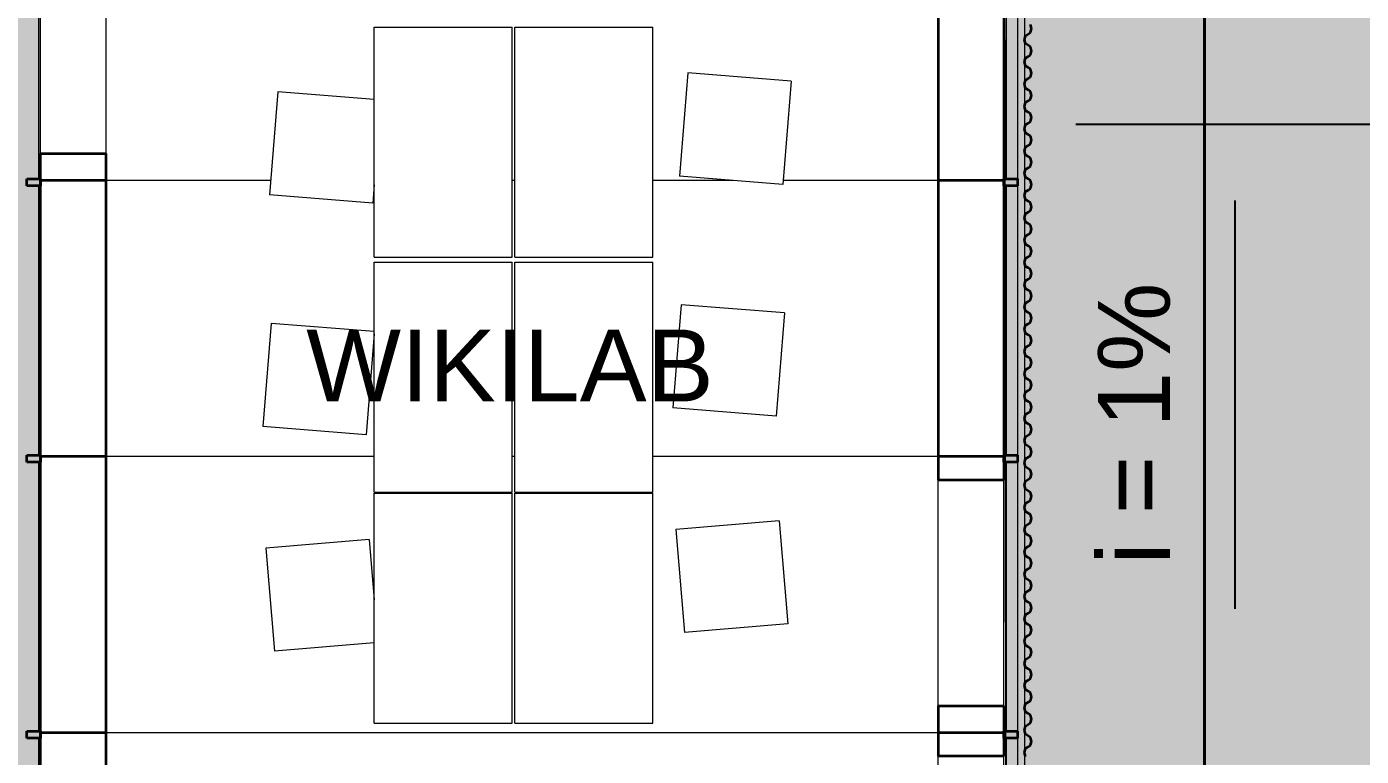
# Model space of a CAD drawing. Header units: millimetres. Extents: x 340455 to 340556, y 7380652 to 7380707.
# Drawn here: x 340482.6 to 340488.4, y 7380680.71 to 7380683.88 of the extents above; entities that cross this region are included whole.
import ezdxf

# ---------------------------------------------------------------- set-up
doc = ezdxf.new("R2010")
doc.units = ezdxf.units.MM
for name, color, linetype, lineweight in [('Anotações', 14, 'Continuous', 5), ('Cortado', 7, 'Continuous', 35), ('Hachuras', 8, 'Continuous', 5), ('Visto', 144, 'Continuous', 5)]:
    doc.layers.add(name, color=color, linetype=linetype, lineweight=lineweight)
doc.layers.add('Esgoto', color=36, linetype='Continuous', lineweight=40, true_color=0x7a3b00)
doc.styles.get("Standard").update_dxf_attribs({"font": 'arial.ttf'})
doc.styles.add('UFABCSBC$0$ROMANS', font='arial.ttf')
doc.dimstyles.new('DIM', dxfattribs={"dimscale": 0.125, "dimtxt": 2.5, "dimasz": 2.5, "dimexe": 1, "dimexo": 1, "dimgap": 1.5, "dimtad": 1, "dimzin": 4, "dimtxsty": 'UFABCSBC$0$ROMANS', "dimcen": 0.09, "dimclrt": 256, "dimadec": 0, "dimazin": 0, "dimtfac": 1, "dimtix": 1, "dimtofl": 0, "dimtmove": 2, "dimatfit": 3, "dimfxl": 1, "dimtolj": 1, "dimtzin": 0, "dimarcsym": 0})

# ---------------------------------------------------------------- blocks, each defined once
blk = doc.blocks.new('SHAPE2DVIEW008')
at = {"color": 0}
for p, q in [((-623.5, -4647), (-593.5, -4647)), ((-623.5, -4707), (-623.5, -4647)), ((-593.5, -4647), (-593.5, -4707)), ((576.5, -4647), (606.5, -4647)), ((576.5, -4707), (576.5, -4647)), ((606.5, -4647), (606.5, -4707)), ((1776.5, -4647), (1806.5, -4647)), ((1776.5, -4707), (1776.5, -4647)), ((1806.5, -4647), (1806.5, -4707)), ((-1800, -4707), (-600, -4707)), ((-623.5, -4698.5), (-1793.5, -4698.5)), ((-623.5, -4698.5), (-1793.5, -4698.5)), ((-593.5, -4707), (-623.5, -4707)), ((-600, -4993), (-600, -4707)), ((-600, -4707), (600, -4707)), ((-600, -4993), (-600, -4707)), ((576.5, -4698.5), (-593.5, -4698.5)), ((576.5, -4698.5), (-593.5, -4698.5)), ((606.5, -4707), (576.5, -4707)), ((600, -4707), (1800, -4707)), ((600, -4993), (600, -4707)), ((600, -4993), (600, -4707)), ((1776.5, -4698.5), (606.5, -4698.5)), ((1776.5, -4698.5), (606.5, -4698.5)), ((1806.5, -4707), (1776.5, -4707)), ((1800, -4707), (1917, -4707)), ((1800, -4993), (1800, -4707)), ((1800, -4993), (1800, -4707)), ((2976.5, -4698.5), (1806.5, -4698.5)), ((2976.5, -4698.5), (1806.5, -4698.5)), ((1917, -4707), (2898, -4707)), ((1917, -4707), (1917, -4993)), ((-1800, -4993), (-600, -4993)), ((-600, -8607), (-600, -4993)), ((-600, -8607), (-600, -4993)), ((-600, -4993), (600, -4993)), ((600, -6156.7), (600, -4993)), ((600, -4993), (1800, -4993)), ((600, -6156.7), (600, -4993)), ((1800, -5706.9), (1800, -4993)), ((1800, -4993), (1917, -4993)), ((1800, -5706.9), (1800, -4993)), ((1917, -4993), (2898, -4993)), ((1917, -4993), (2898, -4993)), ((694.5, -6121.6), (730.4, -5673.1)), ((1179, -5709), (730.4, -5673.1)), ((202.4, -5686.1), (-246, -5724.1)), ((-209.4, -6156.7), (-246, -5724.1)), ((240.4, -6134.5), (202.4, -5686.1)), ((1143.1, -6156.7), (1179, -5709)), ((1701.4, -6150.4), (1737.3, -5701.8)), ((2185.9, -5737.8), (1737.3, -5701.8)), ((2152.3, -6156.7), (2185.9, -5737.8)), ((240.4, -6134.5), (-22.3, -6156.7)), ((1132.9, -6156.7), (694.5, -6121.6)), ((-558.3, -6156.7), (441.7, -6156.7)), ((-558.3, -6156.7), (-558.3, -6756.7)), ((441.7, -6156.7), (441.7, -6756.7)), ((445.7, -6156.7), (1445.7, -6156.7)), ((445.7, -6156.7), (445.7, -6756.7)), ((1445.7, -6156.7), (1445.7, -6756.7)), ((1466.6, -6156.7), (2466.6, -6156.7)), ((1466.6, -6156.7), (1466.6, -6756.7)), ((1780.5, -6156.7), (1701.4, -6150.4)), ((2466.6, -6156.7), (2466.6, -6756.7)), ((-558.3, -6756.7), (441.7, -6756.7)), ((-558.3, -6768.2), (441.7, -6768.2)), ((-558.3, -6768.2), (-558.3, -7368.2)), ((441.7, -6768.2), (441.7, -7368.2)), ((445.7, -6756.7), (1445.7, -6756.7)), ((445.7, -6768.2), (1445.7, -6768.2)), ((445.7, -6768.2), (445.7, -7368.2)), ((600, -6768.2), (600, -6756.7)), ((600, -6768.2), (600, -6756.7)), ((1445.7, -6768.2), (1445.7, -7368.2)), ((1466.6, -6756.7), (2466.6, -6756.7)), ((1466.6, -6768.2), (2466.6, -6768.2)), ((1466.6, -6768.2), (1466.6, -7368.2)), ((1800, -6768.2), (1800, -6756.7)), ((1800, -6768.2), (1800, -6756.7)), ((2466.6, -6768.2), (2466.6, -7368.2)), ((-558.3, -7368.2), (441.7, -7368.2)), ((445.7, -7368.2), (1445.7, -7368.2)), ((600, -8607), (600, -7368.2)), ((600, -8607), (600, -7368.2)), ((1466.6, -7368.2), (2466.6, -7368.2)), ((1800, -7715.2), (1800, -7368.2)), ((1800, -7715.2), (1800, -7368.2)), ((283.6, -7467.9), (-164.8, -7505.9)), ((321.6, -7916.3), (283.6, -7467.9)), ((775.7, -7903.4), (811.6, -7454.9)), ((1260.2, -7490.8), (811.6, -7454.9)), ((-126.8, -7954.3), (-164.8, -7505.9)), ((1224.3, -7939.4), (1260.2, -7490.8)), ((1782.6, -7932.2), (1818.6, -7483.6)), ((2267.1, -7519.6), (1818.6, -7483.6)), ((2231.2, -7968.1), (2267.1, -7519.6)), ((321.6, -7916.3), (-126.8, -7954.3)), ((1224.3, -7939.4), (775.7, -7903.4)), ((2231.2, -7968.1), (1782.6, -7932.2)), ((1800, -8607), (1800, -7933.6)), ((1800, -8607), (1800, -7933.6)), ((-1683, -8607), (-702, -8607)), ((-1683, -8607), (-702, -8607)), ((-600, -8607), (-702, -8607)), ((-702, -8893), (-702, -8607)), ((-600, -8893), (-600, -8607)), ((-600, -8893), (-600, -8607)), ((-483, -8607), (-600, -8607)), ((-483, -8607), (-483, -8893)), ((-483, -8607), (498, -8607)), ((-483, -8607), (498, -8607)), ((600, -8607), (498, -8607)), ((498, -8893), (498, -8607)), ((600, -8893), (600, -8607)), ((1800, -8607), (600, -8607)), ((600, -8893), (600, -8607)), ((1800, -8893), (1800, -8607)), ((3000, -8607), (1800, -8607)), ((1800, -8893), (1800, -8607)), ((-623.5, -8903.1), (-1793.5, -8903.1)), ((-623.5, -8903.1), (-1793.5, -8903.1)), ((-1683, -8893), (-702, -8893)), ((-600, -8893), (-702, -8893)), ((-623.5, -8893), (-593.5, -8893)), ((-623.5, -8953), (-623.5, -8893)), ((-483, -8893), (-600, -8893)), ((-593.5, -8893), (-593.5, -8953)), ((576.5, -8903.1), (-593.5, -8903.1)), ((576.5, -8903.1), (-593.5, -8903.1)), ((-483, -8893), (498, -8893)), ((600, -8893), (498, -8893)), ((576.5, -8893), (606.5, -8893)), ((576.5, -8953), (576.5, -8893)), ((1800, -8893), (600, -8893)), ((606.5, -8893), (606.5, -8953)), ((1776.5, -8903.1), (606.5, -8903.1)), ((1776.5, -8903.1), (606.5, -8903.1)), ((1776.5, -8893), (1806.5, -8893)), ((1776.5, -8953), (1776.5, -8893)), ((3000, -8893), (1800, -8893)), ((1806.5, -8893), (1806.5, -8953)), ((2976.5, -8903.1), (1806.5, -8903.1)), ((2976.5, -8903.1), (1806.5, -8903.1)), ((5724.9, -8983), (-3325.1, -8983)), ((-623.5, -8953), (-1793.5, -8953)), ((-702.8, -8987.4), (-685.7, -8983)), ((-702.8, -8987.4), (-685.7, -8983)), ((-685.7, -8983), (-668.6, -8987.4)), ((-685.7, -8983), (-668.6, -8987.4)), ((-668.6, -8987.4), (-661.5, -8998.1)), ((-668.6, -8987.4), (-661.5, -8998.1)), ((-593.5, -8953), (-623.5, -8953)), ((-606, -8987.4), (-620.2, -9008.7)), ((-620.2, -9008.7), (-606, -8987.4)), ((-606, -8987.4), (-588.9, -8983)), ((-606, -8987.4), (-588.9, -8983)), ((576.5, -8953), (-593.5, -8953)), ((-588.9, -8983), (-571.8, -8987.4)), ((-588.9, -8983), (-571.8, -8987.4)), ((-571.8, -8987.4), (-557.6, -9008.7)), ((-571.8, -8987.4), (-557.6, -9008.7)), ((-516.3, -8998.1), (-509.2, -8987.4)), ((-516.3, -8998.1), (-509.2, -8987.4)), ((-509.2, -8987.4), (-492.1, -8983)), ((-509.2, -8987.4), (-492.1, -8983)), ((-492.1, -8983), (-475, -8987.4)), ((-492.1, -8983), (-475, -8987.4)), ((-475, -8987.4), (-460.8, -9008.7)), ((-475, -8987.4), (-460.8, -9008.7)), ((-419.5, -8998.1), (-412.4, -8987.4)), ((-419.5, -8998.1), (-412.4, -8987.4)), ((-412.4, -8987.4), (-395.3, -8983)), ((-412.4, -8987.4), (-395.3, -8983)), ((-395.3, -8983), (-378.2, -8987.4)), ((-395.3, -8983), (-378.2, -8987.4)), ((-378.2, -8987.4), (-371.1, -8998.1)), ((-378.2, -8987.4), (-371.1, -8998.1)), ((-322.7, -8998.1), (-315.6, -8987.4)), ((-322.7, -8998.1), (-315.6, -8987.4)), ((-315.6, -8987.4), (-298.5, -8983)), ((-315.6, -8987.4), (-298.5, -8983)), ((-298.5, -8983), (-281.4, -8987.4)), ((-298.5, -8983), (-281.4, -8987.4)), ((-281.4, -8987.4), (-267.2, -9008.7)), ((-281.4, -8987.4), (-267.2, -9008.7)), ((-225.9, -8998.1), (-218.8, -8987.4)), ((-225.9, -8998.1), (-218.8, -8987.4)), ((-218.8, -8987.4), (-201.7, -8983)), ((-218.8, -8987.4), (-201.7, -8983)), ((-201.7, -8983), (-184.6, -8987.4)), ((-201.7, -8983), (-184.6, -8987.4)), ((-184.6, -8987.4), (-177.5, -8998.1)), ((-184.6, -8987.4), (-177.5, -8998.1)), ((-129.1, -8998.1), (-122, -8987.4)), ((-129.1, -8998.1), (-122, -8987.4)), ((-122, -8987.4), (-104.9, -8983)), ((-122, -8987.4), (-104.9, -8983)), ((-104.9, -8983), (-87.8, -8987.4)), ((-104.9, -8983), (-87.8, -8987.4)), ((-87.8, -8987.4), (-80.7, -8998.1)), ((-87.8, -8987.4), (-80.7, -8998.1)), ((-32.3, -8998.1), (-25.2, -8987.4)), ((-32.3, -8998.1), (-25.2, -8987.4)), ((-25.2, -8987.4), (-8.1, -8983)), ((-25.2, -8987.4), (-8.1, -8983)), ((-8.1, -8983), (9, -8987.4)), ((-8.1, -8983), (9, -8987.4)), ((9, -8987.4), (23.2, -9008.7)), ((9, -8987.4), (23.2, -9008.7)), ((71.6, -8987.4), (57.4, -9008.7)), ((57.4, -9008.7), (71.6, -8987.4)), ((71.6, -8987.4), (88.7, -8983)), ((71.6, -8987.4), (88.7, -8983)), ((88.7, -8983), (105.8, -8987.4)), ((88.7, -8983), (105.8, -8987.4)), ((105.8, -8987.4), (112.9, -8998.1)), ((105.8, -8987.4), (112.9, -8998.1)), ((161.3, -8998.1), (168.4, -8987.4)), ((161.3, -8998.1), (168.4, -8987.4)), ((168.4, -8987.4), (185.5, -8983)), ((168.4, -8987.4), (185.5, -8983)), ((185.5, -8983), (202.6, -8987.4)), ((185.5, -8983), (202.6, -8987.4)), ((202.6, -8987.4), (209.7, -8998.1)), ((202.6, -8987.4), (209.7, -8998.1)), ((258.1, -8998.1), (265.2, -8987.4)), ((258.1, -8998.1), (265.2, -8987.4)), ((265.2, -8987.4), (282.3, -8983)), ((265.2, -8987.4), (282.3, -8983)), ((282.3, -8983), (299.4, -8987.4)), ((282.3, -8983), (299.4, -8987.4)), ((299.4, -8987.4), (313.6, -9008.7)), ((299.4, -8987.4), (313.6, -9008.7)), ((362, -8987.4), (347.8, -9008.7)), ((347.8, -9008.7), (362, -8987.4)), ((362, -8987.4), (379.1, -8983)), ((362, -8987.4), (379.1, -8983)), ((379.1, -8983), (396.2, -8987.4)), ((379.1, -8983), (396.2, -8987.4)), ((396.2, -8987.4), (403.3, -8998.1)), ((396.2, -8987.4), (403.3, -8998.1)), ((458.8, -8987.4), (444.6, -9008.7)), ((444.6, -9008.7), (458.8, -8987.4)), ((458.8, -8987.4), (475.9, -8983)), ((458.8, -8987.4), (475.9, -8983)), ((475.9, -8983), (493, -8987.4)), ((475.9, -8983), (493, -8987.4)), ((493, -8987.4), (507.2, -9008.7)), ((493, -8987.4), (507.2, -9008.7)), ((555.6, -8987.4), (541.4, -9008.7)), ((541.4, -9008.7), (555.6, -8987.4)), ((555.6, -8987.4), (572.7, -8983)), ((555.6, -8987.4), (572.7, -8983)), ((572.7, -8983), (589.8, -8987.4)), ((572.7, -8983), (589.8, -8987.4)), ((606.5, -8953), (576.5, -8953)), ((589.8, -8987.4), (604, -9008.7)), ((589.8, -8987.4), (604, -9008.7)), ((1776.5, -8953), (606.5, -8953)), ((652.4, -8987.4), (638.2, -9008.7)), ((638.2, -9008.7), (652.4, -8987.4)), ((652.4, -8987.4), (669.5, -8983)), ((652.4, -8987.4), (669.5, -8983)), ((669.5, -8983), (686.6, -8987.4)), ((669.5, -8983), (686.6, -8987.4)), ((686.6, -8987.4), (700.8, -9008.7)), ((686.6, -8987.4), (700.8, -9008.7)), ((742.1, -8998.1), (749.2, -8987.4)), ((742.1, -8998.1), (749.2, -8987.4)), ((749.2, -8987.4), (766.3, -8983)), ((749.2, -8987.4), (766.3, -8983)), ((766.3, -8983), (783.4, -8987.4)), ((766.3, -8983), (783.4, -8987.4)), ((783.4, -8987.4), (790.5, -8998.1)), ((783.4, -8987.4), (790.5, -8998.1)), ((838.9, -8998.1), (846, -8987.4)), ((838.9, -8998.1), (846, -8987.4)), ((846, -8987.4), (863.1, -8983)), ((846, -8987.4), (863.1, -8983)), ((863.1, -8983), (880.2, -8987.4)), ((863.1, -8983), (880.2, -8987.4)), ((880.2, -8987.4), (887.3, -8998.1)), ((880.2, -8987.4), (887.3, -8998.1)), ((935.7, -8998.1), (942.8, -8987.4)), ((935.7, -8998.1), (942.8, -8987.4)), ((942.8, -8987.4), (959.9, -8983)), ((942.8, -8987.4), (959.9, -8983)), ((959.9, -8983), (977, -8987.4)), ((959.9, -8983), (977, -8987.4)), ((977, -8987.4), (984.1, -8998.1)), ((977, -8987.4), (984.1, -8998.1)), ((1032.5, -8998.1), (1039.6, -8987.4)), ((1032.5, -8998.1), (1039.6, -8987.4)), ((1039.6, -8987.4), (1056.7, -8983)), ((1039.6, -8987.4), (1056.7, -8983)), ((1056.7, -8983), (1073.8, -8987.4)), ((1056.7, -8983), (1073.8, -8987.4)), ((1073.8, -8987.4), (1080.9, -8998.1)), ((1073.8, -8987.4), (1080.9, -8998.1)), ((1129.3, -8998.1), (1136.4, -8987.4)), ((1129.3, -8998.1), (1136.4, -8987.4)), ((1136.4, -8987.4), (1153.5, -8983)), ((1136.4, -8987.4), (1153.5, -8983)), ((1153.5, -8983), (1170.6, -8987.4)), ((1153.5, -8983), (1170.6, -8987.4)), ((1170.6, -8987.4), (1177.7, -8998.1)), ((1170.6, -8987.4), (1177.7, -8998.1)), ((1226.1, -8998.1), (1233.2, -8987.4)), ((1226.1, -8998.1), (1233.2, -8987.4)), ((1233.2, -8987.4), (1250.3, -8983)), ((1233.2, -8987.4), (1250.3, -8983)), ((1250.3, -8983), (1267.4, -8987.4)), ((1250.3, -8983), (1267.4, -8987.4)), ((1267.4, -8987.4), (1274.5, -8998.1)), ((1267.4, -8987.4), (1274.5, -8998.1)), ((1322.9, -8998.1), (1330, -8987.4)), ((1322.9, -8998.1), (1330, -8987.4)), ((1330, -8987.4), (1347.1, -8983)), ((1330, -8987.4), (1347.1, -8983)), ((1347.1, -8983), (1364.2, -8987.4)), ((1347.1, -8983), (1364.2, -8987.4)), ((1364.2, -8987.4), (1371.3, -8998.1)), ((1364.2, -8987.4), (1371.3, -8998.1)), ((1419.7, -8998.1), (1426.8, -8987.4)), ((1419.7, -8998.1), (1426.8, -8987.4)), ((1426.8, -8987.4), (1443.9, -8983)), ((1426.8, -8987.4), (1443.9, -8983)), ((1443.9, -8983), (1461, -8987.4)), ((1443.9, -8983), (1461, -8987.4)), ((1461, -8987.4), (1468.1, -8998.1)), ((1461, -8987.4), (1468.1, -8998.1)), ((1516.5, -8998.1), (1523.6, -8987.4)), ((1516.5, -8998.1), (1523.6, -8987.4)), ((1523.6, -8987.4), (1540.7, -8983)), ((1523.6, -8987.4), (1540.7, -8983)), ((1540.7, -8983), (1557.8, -8987.4)), ((1540.7, -8983), (1557.8, -8987.4)), ((1557.8, -8987.4), (1564.9, -8998.1)), ((1557.8, -8987.4), (1564.9, -8998.1)), ((1613.3, -8998.1), (1620.4, -8987.4)), ((1613.3, -8998.1), (1620.4, -8987.4)), ((1620.4, -8987.4), (1637.5, -8983)), ((1620.4, -8987.4), (1637.5, -8983)), ((1637.5, -8983), (1654.6, -8987.4)), ((1637.5, -8983), (1654.6, -8987.4)), ((1654.6, -8987.4), (1661.7, -8998.1)), ((1654.6, -8987.4), (1661.7, -8998.1)), ((1710.1, -8998.1), (1717.2, -8987.4)), ((1710.1, -8998.1), (1717.2, -8987.4)), ((1717.2, -8987.4), (1734.3, -8983)), ((1717.2, -8987.4), (1734.3, -8983)), ((1734.3, -8983), (1751.4, -8987.4)), ((1734.3, -8983), (1751.4, -8987.4)), ((1751.4, -8987.4), (1758.5, -8998.1)), ((1751.4, -8987.4), (1758.5, -8998.1)), ((1806.5, -8953), (1776.5, -8953)), ((2976.5, -8953), (1806.5, -8953)), ((1806.9, -8998.1), (1814, -8987.4)), ((1806.9, -8998.1), (1814, -8987.4)), ((1814, -8987.4), (1831.1, -8983)), ((1814, -8987.4), (1831.1, -8983)), ((1831.1, -8983), (1848.2, -8987.4)), ((1831.1, -8983), (1848.2, -8987.4)), ((1848.2, -8987.4), (1855.3, -8998.1)), ((1848.2, -8987.4), (1855.3, -8998.1)), ((1903.7, -8998.1), (1910.8, -8987.4)), ((1903.7, -8998.1), (1910.8, -8987.4)), ((1910.8, -8987.4), (1927.9, -8983)), ((1910.8, -8987.4), (1927.9, -8983)), ((1927.9, -8983), (1945, -8987.4)), ((1927.9, -8983), (1945, -8987.4)), ((1945, -8987.4), (1952.1, -8998.1)), ((1945, -8987.4), (1952.1, -8998.1)), ((2000.5, -8998.1), (2007.6, -8987.4)), ((2000.5, -8998.1), (2007.6, -8987.4)), ((2007.6, -8987.4), (2024.7, -8983)), ((2007.6, -8987.4), (2024.7, -8983)), ((2024.7, -8983), (2041.8, -8987.4)), ((2024.7, -8983), (2041.8, -8987.4)), ((2041.8, -8987.4), (2048.9, -8998.1)), ((2041.8, -8987.4), (2048.9, -8998.1)), ((2097.3, -8998.1), (2104.4, -8987.4)), ((2097.3, -8998.1), (2104.4, -8987.4)), ((2104.4, -8987.4), (2121.5, -8983)), ((2104.4, -8987.4), (2121.5, -8983)), ((2121.5, -8983), (2138.6, -8987.4)), ((2121.5, -8983), (2138.6, -8987.4)), ((2138.6, -8987.4), (2145.7, -8998.1)), ((2138.6, -8987.4), (2145.7, -8998.1)), ((2194.1, -8998.1), (2201.2, -8987.4)), ((2194.1, -8998.1), (2201.2, -8987.4)), ((2201.2, -8987.4), (2218.3, -8983)), ((2201.2, -8987.4), (2218.3, -8983)), ((2218.3, -8983), (2235.4, -8987.4)), ((2218.3, -8983), (2235.4, -8987.4)), ((2235.4, -8987.4), (2242.5, -8998.1)), ((2235.4, -8987.4), (2242.5, -8998.1)), ((2290.9, -8998.1), (2298, -8987.4)), ((2290.9, -8998.1), (2298, -8987.4)), ((2298, -8987.4), (2315.1, -8983)), ((2298, -8987.4), (2315.1, -8983)), ((2315.1, -8983), (2332.2, -8987.4)), ((2315.1, -8983), (2332.2, -8987.4)), ((2332.2, -8987.4), (2339.3, -8998.1)), ((2332.2, -8987.4), (2339.3, -8998.1)), ((2394.8, -8987.4), (2380.6, -9008.7)), ((2380.6, -9008.7), (2394.8, -8987.4)), ((2394.8, -8987.4), (2411.9, -8983)), ((2394.8, -8987.4), (2411.9, -8983)), ((2411.9, -8983), (2429, -8987.4)), ((2411.9, -8983), (2429, -8987.4)), ((2429, -8987.4), (2443.2, -9008.7)), ((2429, -8987.4), (2443.2, -9008.7)), ((-654.4, -9008.7), (-661.5, -8998.1)), ((-661.5, -8998.1), (-654.4, -9008.7)), ((-654.4, -9008.7), (-637.3, -9013.2)), ((-637.3, -9013.2), (-654.4, -9008.7)), ((-637.3, -9013.2), (-620.2, -9008.7)), ((-620.2, -9008.7), (-637.3, -9013.2)), ((-557.6, -9008.7), (-540.5, -9013.2)), ((-540.5, -9013.2), (-557.6, -9008.7)), ((-540.5, -9013.2), (-523.4, -9008.7)), ((-523.4, -9008.7), (-540.5, -9013.2)), ((-523.4, -9008.7), (-516.3, -8998.1)), ((-516.3, -8998.1), (-523.4, -9008.7)), ((-460.8, -9008.7), (-443.7, -9013.2)), ((-443.7, -9013.2), (-460.8, -9008.7)), ((-443.7, -9013.2), (-426.6, -9008.7)), ((-426.6, -9008.7), (-443.7, -9013.2)), ((-426.6, -9008.7), (-419.5, -8998.1)), ((-419.5, -8998.1), (-426.6, -9008.7)), ((-364, -9008.7), (-371.1, -8998.1)), ((-371.1, -8998.1), (-364, -9008.7)), ((-364, -9008.7), (-346.9, -9013.2)), ((-346.9, -9013.2), (-364, -9008.7)), ((-346.9, -9013.2), (-329.8, -9008.7)), ((-329.8, -9008.7), (-346.9, -9013.2)), ((-329.8, -9008.7), (-322.7, -8998.1)), ((-322.7, -8998.1), (-329.8, -9008.7)), ((-267.2, -9008.7), (-250.1, -9013.2)), ((-250.1, -9013.2), (-267.2, -9008.7)), ((-250.1, -9013.2), (-233, -9008.7)), ((-233, -9008.7), (-250.1, -9013.2)), ((-233, -9008.7), (-225.9, -8998.1)), ((-225.9, -8998.1), (-233, -9008.7)), ((-170.4, -9008.7), (-177.5, -8998.1)), ((-177.5, -8998.1), (-170.4, -9008.7)), ((-170.4, -9008.7), (-153.3, -9013.2)), ((-153.3, -9013.2), (-170.4, -9008.7)), ((-153.3, -9013.2), (-136.2, -9008.7)), ((-136.2, -9008.7), (-153.3, -9013.2)), ((-136.2, -9008.7), (-129.1, -8998.1)), ((-129.1, -8998.1), (-136.2, -9008.7)), ((-73.6, -9008.7), (-80.7, -8998.1)), ((-80.7, -8998.1), (-73.6, -9008.7)), ((-73.6, -9008.7), (-56.5, -9013.2)), ((-56.5, -9013.2), (-73.6, -9008.7)), ((-56.5, -9013.2), (-39.4, -9008.7)), ((-39.4, -9008.7), (-56.5, -9013.2)), ((-39.4, -9008.7), (-32.3, -8998.1)), ((-32.3, -8998.1), (-39.4, -9008.7)), ((23.2, -9008.7), (40.3, -9013.2)), ((40.3, -9013.2), (23.2, -9008.7)), ((40.3, -9013.2), (57.4, -9008.7)), ((57.4, -9008.7), (40.3, -9013.2)), ((120, -9008.7), (112.9, -8998.1)), ((112.9, -8998.1), (120, -9008.7)), ((120, -9008.7), (137.1, -9013.2)), ((137.1, -9013.2), (120, -9008.7)), ((137.1, -9013.2), (154.2, -9008.7)), ((154.2, -9008.7), (137.1, -9013.2)), ((154.2, -9008.7), (161.3, -8998.1)), ((161.3, -8998.1), (154.2, -9008.7)), ((216.8, -9008.7), (209.7, -8998.1)), ((209.7, -8998.1), (216.8, -9008.7)), ((216.8, -9008.7), (233.9, -9013.2)), ((233.9, -9013.2), (216.8, -9008.7)), ((233.9, -9013.2), (251, -9008.7)), ((251, -9008.7), (233.9, -9013.2)), ((251, -9008.7), (258.1, -8998.1)), ((258.1, -8998.1), (251, -9008.7)), ((313.6, -9008.7), (330.7, -9013.2)), ((330.7, -9013.2), (313.6, -9008.7)), ((330.7, -9013.2), (347.8, -9008.7)), ((347.8, -9008.7), (330.7, -9013.2)), ((410.4, -9008.7), (403.3, -8998.1)), ((403.3, -8998.1), (410.4, -9008.7)), ((410.4, -9008.7), (427.5, -9013.2)), ((427.5, -9013.2), (410.4, -9008.7)), ((427.5, -9013.2), (444.6, -9008.7)), ((444.6, -9008.7), (427.5, -9013.2)), ((507.2, -9008.7), (524.3, -9013.2)), ((524.3, -9013.2), (507.2, -9008.7)), ((524.3, -9013.2), (541.4, -9008.7)), ((541.4, -9008.7), (524.3, -9013.2)), ((604, -9008.7), (621.1, -9013.2)), ((621.1, -9013.2), (604, -9008.7)), ((621.1, -9013.2), (638.2, -9008.7)), ((638.2, -9008.7), (621.1, -9013.2)), ((700.8, -9008.7), (717.9, -9013.2)), ((717.9, -9013.2), (700.8, -9008.7)), ((717.9, -9013.2), (735, -9008.7)), ((735, -9008.7), (717.9, -9013.2)), ((735, -9008.7), (742.1, -8998.1)), ((742.1, -8998.1), (735, -9008.7)), ((797.6, -9008.7), (790.5, -8998.1)), ((790.5, -8998.1), (797.6, -9008.7)), ((797.6, -9008.7), (814.7, -9013.2)), ((814.7, -9013.2), (797.6, -9008.7)), ((814.7, -9013.2), (831.8, -9008.7)), ((831.8, -9008.7), (814.7, -9013.2)), ((831.8, -9008.7), (838.9, -8998.1)), ((838.9, -8998.1), (831.8, -9008.7)), ((894.4, -9008.7), (887.3, -8998.1)), ((887.3, -8998.1), (894.4, -9008.7)), ((894.4, -9008.7), (911.5, -9013.2)), ((911.5, -9013.2), (894.4, -9008.7)), ((911.5, -9013.2), (928.6, -9008.7)), ((928.6, -9008.7), (911.5, -9013.2)), ((928.6, -9008.7), (935.7, -8998.1)), ((935.7, -8998.1), (928.6, -9008.7)), ((991.2, -9008.7), (984.1, -8998.1)), ((984.1, -8998.1), (991.2, -9008.7)), ((991.2, -9008.7), (1008.3, -9013.2)), ((1008.3, -9013.2), (991.2, -9008.7)), ((1008.3, -9013.2), (1025.4, -9008.7)), ((1025.4, -9008.7), (1008.3, -9013.2)), ((1025.4, -9008.7), (1032.5, -8998.1)), ((1032.5, -8998.1), (1025.4, -9008.7)), ((1088, -9008.7), (1080.9, -8998.1)), ((1080.9, -8998.1), (1088, -9008.7)), ((1088, -9008.7), (1105.1, -9013.2)), ((1105.1, -9013.2), (1088, -9008.7)), ((1105.1, -9013.2), (1122.2, -9008.7)), ((1122.2, -9008.7), (1105.1, -9013.2)), ((1122.2, -9008.7), (1129.3, -8998.1)), ((1129.3, -8998.1), (1122.2, -9008.7)), ((1184.8, -9008.7), (1177.7, -8998.1)), ((1177.7, -8998.1), (1184.8, -9008.7)), ((1184.8, -9008.7), (1201.9, -9013.2)), ((1201.9, -9013.2), (1184.8, -9008.7)), ((1201.9, -9013.2), (1219, -9008.7)), ((1219, -9008.7), (1201.9, -9013.2)), ((1219, -9008.7), (1226.1, -8998.1)), ((1226.1, -8998.1), (1219, -9008.7)), ((1281.6, -9008.7), (1274.5, -8998.1)), ((1274.5, -8998.1), (1281.6, -9008.7)), ((1281.6, -9008.7), (1298.7, -9013.2)), ((1298.7, -9013.2), (1281.6, -9008.7)), ((1298.7, -9013.2), (1315.8, -9008.7)), ((1315.8, -9008.7), (1298.7, -9013.2)), ((1315.8, -9008.7), (1322.9, -8998.1)), ((1322.9, -8998.1), (1315.8, -9008.7)), ((1378.4, -9008.7), (1371.3, -8998.1)), ((1371.3, -8998.1), (1378.4, -9008.7)), ((1378.4, -9008.7), (1395.5, -9013.2)), ((1395.5, -9013.2), (1378.4, -9008.7)), ((1395.5, -9013.2), (1412.6, -9008.7)), ((1412.6, -9008.7), (1395.5, -9013.2)), ((1412.6, -9008.7), (1419.7, -8998.1)), ((1419.7, -8998.1), (1412.6, -9008.7)), ((1475.2, -9008.7), (1468.1, -8998.1)), ((1468.1, -8998.1), (1475.2, -9008.7)), ((1475.2, -9008.7), (1492.3, -9013.2)), ((1492.3, -9013.2), (1475.2, -9008.7)), ((1492.3, -9013.2), (1509.4, -9008.7)), ((1509.4, -9008.7), (1492.3, -9013.2)), ((1509.4, -9008.7), (1516.5, -8998.1)), ((1516.5, -8998.1), (1509.4, -9008.7)), ((1572, -9008.7), (1564.9, -8998.1)), ((1564.9, -8998.1), (1572, -9008.7)), ((1572, -9008.7), (1589.1, -9013.2)), ((1589.1, -9013.2), (1572, -9008.7)), ((1589.1, -9013.2), (1606.2, -9008.7)), ((1606.2, -9008.7), (1589.1, -9013.2)), ((1606.2, -9008.7), (1613.3, -8998.1)), ((1613.3, -8998.1), (1606.2, -9008.7)), ((1668.8, -9008.7), (1661.7, -8998.1)), ((1661.7, -8998.1), (1668.8, -9008.7)), ((1668.8, -9008.7), (1685.9, -9013.2)), ((1685.9, -9013.2), (1668.8, -9008.7)), ((1685.9, -9013.2), (1703, -9008.7)), ((1703, -9008.7), (1685.9, -9013.2)), ((1703, -9008.7), (1710.1, -8998.1)), ((1710.1, -8998.1), (1703, -9008.7)), ((1765.6, -9008.7), (1758.5, -8998.1)), ((1758.5, -8998.1), (1765.6, -9008.7)), ((1765.6, -9008.7), (1782.7, -9013.2)), ((1782.7, -9013.2), (1765.6, -9008.7)), ((1782.7, -9013.2), (1799.8, -9008.7)), ((1799.8, -9008.7), (1782.7, -9013.2)), ((1799.8, -9008.7), (1806.9, -8998.1)), ((1806.9, -8998.1), (1799.8, -9008.7)), ((1862.4, -9008.7), (1855.3, -8998.1)), ((1855.3, -8998.1), (1862.4, -9008.7)), ((1862.4, -9008.7), (1879.5, -9013.2)), ((1879.5, -9013.2), (1862.4, -9008.7)), ((1879.5, -9013.2), (1896.6, -9008.7)), ((1896.6, -9008.7), (1879.5, -9013.2)), ((1896.6, -9008.7), (1903.7, -8998.1)), ((1903.7, -8998.1), (1896.6, -9008.7)), ((1959.2, -9008.7), (1952.1, -8998.1)), ((1952.1, -8998.1), (1959.2, -9008.7)), ((1959.2, -9008.7), (1976.3, -9013.2)), ((1976.3, -9013.2), (1959.2, -9008.7)), ((1976.3, -9013.2), (1993.4, -9008.7)), ((1993.4, -9008.7), (1976.3, -9013.2)), ((1993.4, -9008.7), (2000.5, -8998.1)), ((2000.5, -8998.1), (1993.4, -9008.7)), ((2056, -9008.7), (2048.9, -8998.1)), ((2048.9, -8998.1), (2056, -9008.7)), ((2056, -9008.7), (2073.1, -9013.2)), ((2073.1, -9013.2), (2056, -9008.7)), ((2073.1, -9013.2), (2090.2, -9008.7)), ((2090.2, -9008.7), (2073.1, -9013.2)), ((2090.2, -9008.7), (2097.3, -8998.1)), ((2097.3, -8998.1), (2090.2, -9008.7)), ((2152.8, -9008.7), (2145.7, -8998.1)), ((2145.7, -8998.1), (2152.8, -9008.7)), ((2152.8, -9008.7), (2169.9, -9013.2)), ((2169.9, -9013.2), (2152.8, -9008.7)), ((2169.9, -9013.2), (2187, -9008.7)), ((2187, -9008.7), (2169.9, -9013.2)), ((2187, -9008.7), (2194.1, -8998.1)), ((2194.1, -8998.1), (2187, -9008.7)), ((2249.6, -9008.7), (2242.5, -8998.1)), ((2242.5, -8998.1), (2249.6, -9008.7)), ((2249.6, -9008.7), (2266.7, -9013.2)), ((2266.7, -9013.2), (2249.6, -9008.7)), ((2266.7, -9013.2), (2283.8, -9008.7)), ((2283.8, -9008.7), (2266.7, -9013.2)), ((2283.8, -9008.7), (2290.9, -8998.1)), ((2290.9, -8998.1), (2283.8, -9008.7)), ((2346.4, -9008.7), (2339.3, -8998.1)), ((2339.3, -8998.1), (2346.4, -9008.7)), ((2346.4, -9008.7), (2363.5, -9013.2)), ((2363.5, -9013.2), (2346.4, -9008.7)), ((2363.5, -9013.2), (2380.6, -9008.7)), ((2380.6, -9008.7), (2363.5, -9013.2)), ((2443.2, -9008.7), (2460.3, -9013.2)), ((2460.3, -9013.2), (2443.2, -9008.7)), ((2460.3, -9013.2), (2477.4, -9008.7)), ((2477.4, -9008.7), (2460.3, -9013.2))]:
    blk.add_line(p, q, dxfattribs=at)
blk = doc.blocks.new('SHAPE2DVIEW012')
at = {"color": 0}
for p, q in [((-623.5, -4707), (-623.5, -4647)), ((-623.5, -4647), (-593.5, -4647)), ((-593.5, -4647), (-593.5, -4707)), ((576.5, -4707), (576.5, -4647)), ((576.5, -4647), (606.5, -4647)), ((606.5, -4647), (606.5, -4707)), ((1776.5, -4707), (1776.5, -4647)), ((1776.5, -4647), (1806.5, -4647)), ((1806.5, -4647), (1806.5, -4707)), ((-1800, -4707), (-600, -4707)), ((-593.5, -4707), (-623.5, -4707)), ((-600, -4993), (-600, -4707)), ((-600, -4707), (600, -4707)), ((-600, -4993), (-600, -4707)), ((606.5, -4707), (576.5, -4707)), ((600, -4707), (1800, -4707)), ((600, -4993), (600, -4707)), ((600, -4993), (600, -4707)), ((1806.5, -4707), (1776.5, -4707)), ((1800, -4707), (1917, -4707)), ((1800, -4993), (1800, -4707)), ((1800, -4993), (1800, -4707)), ((1917, -4707), (1917, -4993)), ((-1800, -4993), (-600, -4993)), ((-600, -4993), (600, -4993)), ((600, -4993), (1800, -4993)), ((1800, -4993), (1917, -4993)), ((-600, -8607), (-702, -8607)), ((-702, -8893), (-702, -8607)), ((-600, -8893), (-600, -8607)), ((-600, -8893), (-600, -8607)), ((-483, -8607), (-600, -8607)), ((-483, -8607), (-483, -8893)), ((600, -8607), (498, -8607)), ((498, -8893), (498, -8607)), ((600, -8893), (600, -8607)), ((1800, -8607), (600, -8607)), ((600, -8893), (600, -8607)), ((1800, -8893), (1800, -8607)), ((3000, -8607), (1800, -8607)), ((1800, -8893), (1800, -8607)), ((-600, -8893), (-702, -8893)), ((-623.5, -8953), (-623.5, -8893)), ((-623.5, -8893), (-593.5, -8893)), ((-483, -8893), (-600, -8893)), ((-593.5, -8893), (-593.5, -8953)), ((600, -8893), (498, -8893)), ((576.5, -8953), (576.5, -8893)), ((576.5, -8893), (606.5, -8893)), ((1800, -8893), (600, -8893)), ((606.5, -8893), (606.5, -8953)), ((1776.5, -8953), (1776.5, -8893)), ((1776.5, -8893), (1806.5, -8893)), ((3000, -8893), (1800, -8893)), ((1806.5, -8893), (1806.5, -8953)), ((-702.8, -8987.4), (-685.7, -8983)), ((-685.7, -8983), (-668.6, -8987.4)), ((-668.6, -8987.4), (-661.5, -8998.1)), ((-593.5, -8953), (-623.5, -8953)), ((-620.2, -9008.7), (-606, -8987.4)), ((-606, -8987.4), (-588.9, -8983)), ((-588.9, -8983), (-571.8, -8987.4)), ((-571.8, -8987.4), (-557.6, -9008.7)), ((-516.3, -8998.1), (-509.2, -8987.4)), ((-509.2, -8987.4), (-492.1, -8983)), ((-492.1, -8983), (-475, -8987.4)), ((-475, -8987.4), (-460.8, -9008.7)), ((-419.5, -8998.1), (-412.4, -8987.4)), ((-412.4, -8987.4), (-395.3, -8983)), ((-395.3, -8983), (-378.2, -8987.4)), ((-378.2, -8987.4), (-371.1, -8998.1)), ((-322.7, -8998.1), (-315.6, -8987.4)), ((-315.6, -8987.4), (-298.5, -8983)), ((-298.5, -8983), (-281.4, -8987.4)), ((-281.4, -8987.4), (-267.2, -9008.7)), ((-225.9, -8998.1), (-218.8, -8987.4)), ((-218.8, -8987.4), (-201.7, -8983)), ((-201.7, -8983), (-184.6, -8987.4)), ((-184.6, -8987.4), (-177.5, -8998.1)), ((-129.1, -8998.1), (-122, -8987.4)), ((-122, -8987.4), (-104.9, -8983)), ((-104.9, -8983), (-87.8, -8987.4)), ((-87.8, -8987.4), (-80.7, -8998.1)), ((-32.3, -8998.1), (-25.2, -8987.4)), ((-25.2, -8987.4), (-8.1, -8983)), ((-8.1, -8983), (9, -8987.4)), ((9, -8987.4), (23.2, -9008.7)), ((57.4, -9008.7), (71.6, -8987.4)), ((71.6, -8987.4), (88.7, -8983)), ((88.7, -8983), (105.8, -8987.4)), ((105.8, -8987.4), (112.9, -8998.1)), ((161.3, -8998.1), (168.4, -8987.4)), ((168.4, -8987.4), (185.5, -8983)), ((185.5, -8983), (202.6, -8987.4)), ((202.6, -8987.4), (209.7, -8998.1)), ((258.1, -8998.1), (265.2, -8987.4)), ((265.2, -8987.4), (282.3, -8983)), ((282.3, -8983), (299.4, -8987.4)), ((299.4, -8987.4), (313.6, -9008.7)), ((347.8, -9008.7), (362, -8987.4)), ((362, -8987.4), (379.1, -8983)), ((379.1, -8983), (396.2, -8987.4)), ((396.2, -8987.4), (403.3, -8998.1)), ((444.6, -9008.7), (458.8, -8987.4)), ((458.8, -8987.4), (475.9, -8983)), ((475.9, -8983), (493, -8987.4)), ((493, -8987.4), (507.2, -9008.7)), ((541.4, -9008.7), (555.6, -8987.4)), ((555.6, -8987.4), (572.7, -8983)), ((572.7, -8983), (589.8, -8987.4)), ((606.5, -8953), (576.5, -8953)), ((589.8, -8987.4), (604, -9008.7)), ((638.2, -9008.7), (652.4, -8987.4)), ((652.4, -8987.4), (669.5, -8983)), ((669.5, -8983), (686.6, -8987.4)), ((686.6, -8987.4), (700.8, -9008.7)), ((742.1, -8998.1), (749.2, -8987.4)), ((749.2, -8987.4), (766.3, -8983)), ((766.3, -8983), (783.4, -8987.4)), ((783.4, -8987.4), (790.5, -8998.1)), ((838.9, -8998.1), (846, -8987.4)), ((846, -8987.4), (863.1, -8983)), ((863.1, -8983), (880.2, -8987.4)), ((880.2, -8987.4), (887.3, -8998.1)), ((935.7, -8998.1), (942.8, -8987.4)), ((942.8, -8987.4), (959.9, -8983)), ((959.9, -8983), (977, -8987.4)), ((977, -8987.4), (984.1, -8998.1)), ((1032.5, -8998.1), (1039.6, -8987.4)), ((1039.6, -8987.4), (1056.7, -8983)), ((1056.7, -8983), (1073.8, -8987.4)), ((1073.8, -8987.4), (1080.9, -8998.1)), ((1129.3, -8998.1), (1136.4, -8987.4)), ((1136.4, -8987.4), (1153.5, -8983)), ((1153.5, -8983), (1170.6, -8987.4)), ((1170.6, -8987.4), (1177.7, -8998.1)), ((1226.1, -8998.1), (1233.2, -8987.4)), ((1233.2, -8987.4), (1250.3, -8983)), ((1250.3, -8983), (1267.4, -8987.4)), ((1267.4, -8987.4), (1274.5, -8998.1)), ((1322.9, -8998.1), (1330, -8987.4)), ((1330, -8987.4), (1347.1, -8983)), ((1347.1, -8983), (1364.2, -8987.4)), ((1364.2, -8987.4), (1371.3, -8998.1)), ((1419.7, -8998.1), (1426.8, -8987.4)), ((1426.8, -8987.4), (1443.9, -8983)), ((1443.9, -8983), (1461, -8987.4)), ((1461, -8987.4), (1468.1, -8998.1)), ((1516.5, -8998.1), (1523.6, -8987.4)), ((1523.6, -8987.4), (1540.7, -8983)), ((1540.7, -8983), (1557.8, -8987.4)), ((1557.8, -8987.4), (1564.9, -8998.1)), ((1613.3, -8998.1), (1620.4, -8987.4)), ((1620.4, -8987.4), (1637.5, -8983)), ((1637.5, -8983), (1654.6, -8987.4)), ((1654.6, -8987.4), (1661.7, -8998.1)), ((1710.1, -8998.1), (1717.2, -8987.4)), ((1717.2, -8987.4), (1734.3, -8983)), ((1734.3, -8983), (1751.4, -8987.4)), ((1751.4, -8987.4), (1758.5, -8998.1)), ((1806.5, -8953), (1776.5, -8953)), ((1806.9, -8998.1), (1814, -8987.4)), ((1814, -8987.4), (1831.1, -8983)), ((1831.1, -8983), (1848.2, -8987.4)), ((1848.2, -8987.4), (1855.3, -8998.1)), ((1903.7, -8998.1), (1910.8, -8987.4)), ((1910.8, -8987.4), (1927.9, -8983)), ((1927.9, -8983), (1945, -8987.4)), ((1945, -8987.4), (1952.1, -8998.1)), ((2000.5, -8998.1), (2007.6, -8987.4)), ((2007.6, -8987.4), (2024.7, -8983)), ((2024.7, -8983), (2041.8, -8987.4)), ((2041.8, -8987.4), (2048.9, -8998.1)), ((2097.3, -8998.1), (2104.4, -8987.4)), ((2104.4, -8987.4), (2121.5, -8983)), ((2121.5, -8983), (2138.6, -8987.4)), ((2138.6, -8987.4), (2145.7, -8998.1)), ((2194.1, -8998.1), (2201.2, -8987.4)), ((2201.2, -8987.4), (2218.3, -8983)), ((2218.3, -8983), (2235.4, -8987.4)), ((2235.4, -8987.4), (2242.5, -8998.1)), ((2290.9, -8998.1), (2298, -8987.4)), ((2298, -8987.4), (2315.1, -8983)), ((2315.1, -8983), (2332.2, -8987.4)), ((2332.2, -8987.4), (2339.3, -8998.1)), ((2380.6, -9008.7), (2394.8, -8987.4)), ((2394.8, -8987.4), (2411.9, -8983)), ((2411.9, -8983), (2429, -8987.4)), ((2429, -8987.4), (2443.2, -9008.7)), ((-661.5, -8998.1), (-654.4, -9008.7)), ((-654.4, -9008.7), (-637.3, -9013.2)), ((-637.3, -9013.2), (-620.2, -9008.7)), ((-557.6, -9008.7), (-540.5, -9013.2)), ((-540.5, -9013.2), (-523.4, -9008.7)), ((-523.4, -9008.7), (-516.3, -8998.1)), ((-460.8, -9008.7), (-443.7, -9013.2)), ((-443.7, -9013.2), (-426.6, -9008.7)), ((-426.6, -9008.7), (-419.5, -8998.1)), ((-371.1, -8998.1), (-364, -9008.7)), ((-364, -9008.7), (-346.9, -9013.2)), ((-346.9, -9013.2), (-329.8, -9008.7)), ((-329.8, -9008.7), (-322.7, -8998.1)), ((-267.2, -9008.7), (-250.1, -9013.2)), ((-250.1, -9013.2), (-233, -9008.7)), ((-233, -9008.7), (-225.9, -8998.1)), ((-177.5, -8998.1), (-170.4, -9008.7)), ((-170.4, -9008.7), (-153.3, -9013.2)), ((-153.3, -9013.2), (-136.2, -9008.7)), ((-136.2, -9008.7), (-129.1, -8998.1)), ((-80.7, -8998.1), (-73.6, -9008.7)), ((-73.6, -9008.7), (-56.5, -9013.2)), ((-56.5, -9013.2), (-39.4, -9008.7)), ((-39.4, -9008.7), (-32.3, -8998.1)), ((23.2, -9008.7), (40.3, -9013.2)), ((40.3, -9013.2), (57.4, -9008.7)), ((112.9, -8998.1), (120, -9008.7)), ((120, -9008.7), (137.1, -9013.2)), ((137.1, -9013.2), (154.2, -9008.7)), ((154.2, -9008.7), (161.3, -8998.1)), ((209.7, -8998.1), (216.8, -9008.7)), ((216.8, -9008.7), (233.9, -9013.2)), ((233.9, -9013.2), (251, -9008.7)), ((251, -9008.7), (258.1, -8998.1)), ((313.6, -9008.7), (330.7, -9013.2)), ((330.7, -9013.2), (347.8, -9008.7)), ((403.3, -8998.1), (410.4, -9008.7)), ((410.4, -9008.7), (427.5, -9013.2)), ((427.5, -9013.2), (444.6, -9008.7)), ((507.2, -9008.7), (524.3, -9013.2)), ((524.3, -9013.2), (541.4, -9008.7)), ((604, -9008.7), (621.1, -9013.2)), ((621.1, -9013.2), (638.2, -9008.7)), ((700.8, -9008.7), (717.9, -9013.2)), ((717.9, -9013.2), (735, -9008.7)), ((735, -9008.7), (742.1, -8998.1)), ((790.5, -8998.1), (797.6, -9008.7)), ((797.6, -9008.7), (814.7, -9013.2)), ((814.7, -9013.2), (831.8, -9008.7)), ((831.8, -9008.7), (838.9, -8998.1)), ((887.3, -8998.1), (894.4, -9008.7)), ((894.4, -9008.7), (911.5, -9013.2)), ((911.5, -9013.2), (928.6, -9008.7)), ((928.6, -9008.7), (935.7, -8998.1)), ((984.1, -8998.1), (991.2, -9008.7)), ((991.2, -9008.7), (1008.3, -9013.2)), ((1008.3, -9013.2), (1025.4, -9008.7)), ((1025.4, -9008.7), (1032.5, -8998.1)), ((1080.9, -8998.1), (1088, -9008.7)), ((1088, -9008.7), (1105.1, -9013.2)), ((1105.1, -9013.2), (1122.2, -9008.7)), ((1122.2, -9008.7), (1129.3, -8998.1)), ((1177.7, -8998.1), (1184.8, -9008.7)), ((1184.8, -9008.7), (1201.9, -9013.2)), ((1201.9, -9013.2), (1219, -9008.7)), ((1219, -9008.7), (1226.1, -8998.1)), ((1274.5, -8998.1), (1281.6, -9008.7)), ((1281.6, -9008.7), (1298.7, -9013.2)), ((1298.7, -9013.2), (1315.8, -9008.7)), ((1315.8, -9008.7), (1322.9, -8998.1)), ((1371.3, -8998.1), (1378.4, -9008.7)), ((1378.4, -9008.7), (1395.5, -9013.2)), ((1395.5, -9013.2), (1412.6, -9008.7)), ((1412.6, -9008.7), (1419.7, -8998.1)), ((1468.1, -8998.1), (1475.2, -9008.7)), ((1475.2, -9008.7), (1492.3, -9013.2)), ((1492.3, -9013.2), (1509.4, -9008.7)), ((1509.4, -9008.7), (1516.5, -8998.1)), ((1564.9, -8998.1), (1572, -9008.7)), ((1572, -9008.7), (1589.1, -9013.2)), ((1589.1, -9013.2), (1606.2, -9008.7)), ((1606.2, -9008.7), (1613.3, -8998.1)), ((1661.7, -8998.1), (1668.8, -9008.7)), ((1668.8, -9008.7), (1685.9, -9013.2)), ((1685.9, -9013.2), (1703, -9008.7)), ((1703, -9008.7), (1710.1, -8998.1)), ((1758.5, -8998.1), (1765.6, -9008.7)), ((1765.6, -9008.7), (1782.7, -9013.2)), ((1782.7, -9013.2), (1799.8, -9008.7)), ((1799.8, -9008.7), (1806.9, -8998.1)), ((1855.3, -8998.1), (1862.4, -9008.7)), ((1862.4, -9008.7), (1879.5, -9013.2)), ((1879.5, -9013.2), (1896.6, -9008.7)), ((1896.6, -9008.7), (1903.7, -8998.1)), ((1952.1, -8998.1), (1959.2, -9008.7)), ((1959.2, -9008.7), (1976.3, -9013.2)), ((1976.3, -9013.2), (1993.4, -9008.7)), ((1993.4, -9008.7), (2000.5, -8998.1)), ((2048.9, -8998.1), (2056, -9008.7)), ((2056, -9008.7), (2073.1, -9013.2)), ((2073.1, -9013.2), (2090.2, -9008.7)), ((2090.2, -9008.7), (2097.3, -8998.1)), ((2145.7, -8998.1), (2152.8, -9008.7)), ((2152.8, -9008.7), (2169.9, -9013.2)), ((2169.9, -9013.2), (2187, -9008.7)), ((2187, -9008.7), (2194.1, -8998.1)), ((2242.5, -8998.1), (2249.6, -9008.7)), ((2249.6, -9008.7), (2266.7, -9013.2)), ((2266.7, -9013.2), (2283.8, -9008.7)), ((2283.8, -9008.7), (2290.9, -8998.1)), ((2339.3, -8998.1), (2346.4, -9008.7)), ((2346.4, -9008.7), (2363.5, -9013.2)), ((2363.5, -9013.2), (2380.6, -9008.7)), ((2443.2, -9008.7), (2460.3, -9013.2)), ((2460.3, -9013.2), (2477.4, -9008.7))]:
    blk.add_line(p, q, dxfattribs=at)
blk = doc.blocks.new('*D9')
at = {"layer": 'Anotações', "color": 0, "lineweight": -2, "ltscale": 5}
for p, q in [((340483.6316, 7380688.9338), (340479.7343, 7380688.9338)), ((340482.5378, 7380678.2288), (340479.7343, 7380678.2288))]:
    blk.add_line(p, q, dxfattribs=at)
at = {"layer": 'Anotações', "color": 0, "linetype": 'ByBlock', "lineweight": -2, "ltscale": 5}
blk.add_line((340479.8593, 7380678.5413), (340479.8593, 7380688.6213), dxfattribs=at)
at = {"layer": 'Anotações', "color": 0}
for points in [[(340479.9114, 7380688.6213), (340479.8073, 7380688.6213), (340479.8593, 7380688.9338)], [(340479.8073, 7380678.5413), (340479.9114, 7380678.5413), (340479.8593, 7380678.2288)]]:
    blk.add_solid(points, dxfattribs=at)
at = {"layer": 'Defpoints', "color": 0}
for p in [(340479.8593, 7380688.9338), (340483.7566, 7380688.9338), (340482.6628, 7380678.2288)]:
    blk.add_point(p, dxfattribs=at)
at = {"layer": 'Anotações', "insert": (340479.484, 7380683.5813), "char_height": 0.3125, "attachment_point": 5, "rotation": 90, "style": 'UFABCSBC$0$ROMANS'}
blk.add_mtext('\\A1;10,71', dxfattribs=at)
blk = doc.blocks.new('*D11')
at = {"layer": 'Anotações', "color": 0, "lineweight": -2, "ltscale": 5}
for p, q in [((340486.8488, 7380686.8642), (340486.8488, 7380683.3287)), ((340498.2559, 7380686.8642), (340498.2559, 7380683.3287))]:
    blk.add_line(p, q, dxfattribs=at)
at = {"layer": 'Anotações', "color": 0, "linetype": 'ByBlock', "lineweight": -2, "ltscale": 5}
blk.add_line((340487.1613, 7380683.4537), (340497.9434, 7380683.4537), dxfattribs=at)
at = {"layer": 'Anotações', "color": 0}
for points in [[(340487.1613, 7380683.5057), (340487.1613, 7380683.4016), (340486.8488, 7380683.4537)], [(340497.9434, 7380683.4016), (340497.9434, 7380683.5057), (340498.2559, 7380683.4537)]]:
    blk.add_solid(points, dxfattribs=at)
at = {"layer": 'Defpoints', "color": 0}
for p in [(340486.8488, 7380686.9892), (340498.2559, 7380686.9892), (340498.2559, 7380683.4537)]:
    blk.add_point(p, dxfattribs=at)
at = {"layer": 'Anotações', "insert": (340492.5524, 7380683.829), "char_height": 0.3125, "attachment_point": 5, "style": 'UFABCSBC$0$ROMANS'}
blk.add_mtext('\\A1;11,41', dxfattribs=at)

msp = doc.modelspace()

# ---------------------------------------------------------------- hatches: boundary and pattern name
at = {"layer": 'Hachuras', "ltscale": 5, "true_color": 0xdce2d0, "transparency": 50331648}
h = msp.add_hatch(color=254, dxfattribs=at)
h.paths.add_polyline_path([(340467.8176, 7380651.6419), (340467.8174, 7380695.4466), (340514.2894, 7380695.4461), (340514.2735, 7380651.6419)])
h.paths.add_polyline_path([(340502.2559, 7380681.813), (340498.2559, 7380681.813), (340498.2559, 7380689.813), (340502.2559, 7380689.813), (340508.6559, 7380689.813), (340508.6559, 7380673.813), (340502.2559, 7380673.813)], flags=16)
h.paths.add_polyline_path([(340497.4559, 7380688.8062), (340497.4559, 7380688.2062), (340498.0559, 7380688.2062), (340498.0559, 7380688.8062)], flags=16)
h.paths.add_polyline_path([(340483.7566, 7380688.9338), (340486.0866, 7380688.9337), (340486.0866, 7380688.3337), (340485.7866, 7380688.3337), (340485.7866, 7380686.9892), (340486.8488, 7380686.9892), (340486.859, 7380678.1209), (340487.5757, 7380678.1209), (340487.5757, 7380674.8309), (340482.9505, 7380674.8309), (340482.9505, 7380678.2288), (340482.6628, 7380678.2288), (340482.6628, 7380686.9892), (340483.7566, 7380686.9892)], flags=16)
h.paths.add_polyline_path([(340487.4208, 7380687.7071), (340487.4208, 7380687.1071), (340488.0208, 7380687.1071), (340488.0208, 7380687.7071)], flags=16)
h.paths.add_polyline_path([(340487.4208, 7380672.763), (340487.4208, 7380672.163), (340488.0208, 7380672.163), (340488.0208, 7380672.763)], flags=16)
h.paths.add_polyline_path([(340509.0559, 7380672.763), (340509.0559, 7380672.163), (340509.6559, 7380672.163), (340509.6559, 7380672.763)], flags=16)
h.paths.add_polyline_path([(340509.0559, 7380682.113), (340509.0559, 7380681.513), (340509.6559, 7380681.513), (340509.6559, 7380682.113)], flags=16)
edge = h.paths.add_edge_path(flags=16)
edge.add_arc((340509.3559, 7380688.0552), 0.3, 0, 360)
h.paths.add_polyline_path([(340483.8626, 7380674.0665), (340483.8626, 7380674.6716), (340483.2716, 7380674.6716), (340483.2716, 7380674.0665)], flags=16)
h.paths.add_polyline_path([(340484.2066, 7380673.328), (340484.2066, 7380673.933), (340483.6156, 7380673.933), (340483.6156, 7380673.328)], flags=16)
h.paths.add_polyline_path([(340483.4977, 7380673.0571), (340483.4977, 7380673.6621), (340482.9067, 7380673.6621), (340482.9067, 7380673.0571)], flags=16)
h.paths.add_polyline_path([(340484.2066, 7380672.5038), (340484.2066, 7380673.1088), (340483.6156, 7380673.1088), (340483.6156, 7380672.5038)], flags=16)
h.paths.add_polyline_path([(340483.5207, 7380672.0715), (340483.5207, 7380672.6766), (340482.9297, 7380672.6766), (340482.9297, 7380672.0715)], flags=16)
h.paths.add_polyline_path([(340483.8839, 7380671.3798), (340483.8839, 7380671.9849), (340483.2929, 7380671.9849), (340483.2929, 7380671.3798)], flags=16)
h.paths.add_polyline_path([(340483.4798, 7380669.998), (340483.4798, 7380670.6031), (340482.8888, 7380670.6031), (340482.8888, 7380669.998)], flags=16)
h.paths.add_polyline_path([(340484.0714, 7380668.353), (340484.0714, 7380668.9581), (340483.4804, 7380668.9581), (340483.4804, 7380668.353)], flags=16)
h.paths.add_polyline_path([(340482.1631, 7380675.5238), (340482.1631, 7380674.9188), (340482.7541, 7380674.9188), (340482.7541, 7380675.5238)], flags=16)
h.paths.add_polyline_path([(340481.8119, 7380676.2353), (340481.8119, 7380675.6302), (340482.4029, 7380675.6302), (340482.4029, 7380676.2353)], flags=16)
h.paths.add_polyline_path([(340481.3796, 7380675.5148), (340481.3796, 7380674.9098), (340481.9706, 7380674.9098), (340481.9706, 7380675.5148)], flags=16)
h.paths.add_polyline_path([(340480.6591, 7380675.821), (340480.6591, 7380675.216), (340481.2501, 7380675.216), (340481.2501, 7380675.821)], flags=16)
h.paths.add_polyline_path([(340479.9567, 7380676.1182), (340479.9567, 7380675.5132), (340480.5477, 7380675.5132), (340480.5477, 7380676.1182)], flags=16)
h.paths.add_polyline_path([(340479.1192, 7380675.713), (340479.1192, 7380675.1079), (340479.7102, 7380675.1079), (340479.7102, 7380675.713)], flags=16)
h.paths.add_polyline_path([(340478.3176, 7380675.4158), (340478.3176, 7380674.8107), (340478.9086, 7380674.8107), (340478.9086, 7380675.4158)], flags=16)
h.paths.add_polyline_path([(340476.6336, 7380675.8841), (340476.6336, 7380675.279), (340477.2246, 7380675.279), (340477.2246, 7380675.8841)], flags=16)
h.paths.add_polyline_path([(340474.4797, 7380674.894), (340474.4797, 7380675.4991), (340473.8887, 7380675.4991), (340473.8887, 7380674.894)], flags=16)

# ---------------------------------------------------------------- linework, layer by layer
at = {"layer": 'Esgoto', "ltscale": 5}
msp.add_line((340487.7208, 7380687.1071), (340487.7208, 7380672.763), dxfattribs=at)
at = {"layer": 'Hachuras', "ltscale": 5}
msp.add_lwpolyline([(340483.7566, 7380688.9338), (340486.0866, 7380688.9337), (340486.0866, 7380688.3337), (340485.7866, 7380688.3337), (340485.7866, 7380686.9892), (340486.8488, 7380686.9892), (340486.859, 7380678.1209), (340487.5757, 7380678.1209), (340487.5757, 7380674.8309), (340482.9505, 7380674.8309), (340482.9505, 7380678.2288), (340482.6628, 7380678.2288), (340482.6628, 7380686.9892), (340483.7566, 7380686.9892)], close=True, dxfattribs=at)

# ---------------------------------------------------------------- block references
at = {"layer": 'Cortado', "xscale": 0.001, "yscale": 0.001, "zscale": 0.001, "rotation": 90}
msp.add_blockref('SHAPE2DVIEW012', (340477.9558, 7380681.4088), dxfattribs=at)
at = {"layer": 'Visto', "xscale": 0.001, "yscale": 0.001, "zscale": 0.001, "rotation": 90}
msp.add_blockref('SHAPE2DVIEW008', (340477.9558, 7380681.4088), dxfattribs=at)

# ---------------------------------------------------------------- texts
at = {"layer": 'Anotações', "ltscale": 5, "insert": (340487.5728, 7380681.5397), "char_height": 0.3125, "attachment_point": 7, "rotation": 90}
msp.add_mtext('i = 1%', dxfattribs=at)
at = {"layer": 'Anotações', "ltscale": 5, "insert": (340483.8174, 7380682.2485), "char_height": 0.3125, "attachment_point": 7}
msp.add_mtext('{WIKILAB}', dxfattribs=at)

# ---------------------------------------------------------------- dimensions: what is measured, and where the dimension line sits
at = {"layer": 'Anotações', "ltscale": 5}
dim = msp.add_linear_dim(base=(340479.85934, 7380688.93377), p1=(340482.66285, 7380678.22876), p2=(340483.75662, 7380688.93377), angle=90, dimstyle='DIM', override={"dimlfac": 1}, dxfattribs=at)
dim.commit()
dim.dimension.update_dxf_attribs({"geometry": '*D9', "text_midpoint": (340479.48404, 7380683.58127)})
dim = msp.add_linear_dim(base=(340498.2559, 7380683.4537), p1=(340486.8488, 7380686.9892), p2=(340498.2559, 7380686.9892), dimstyle='DIM', override={"dimlfac": 1}, dxfattribs=at)
dim.commit()
dim.dimension.update_dxf_attribs({"geometry": '*D11', "text_midpoint": (340492.5524, 7380683.829)})

# ---------------------------------------------------------------- leaders
at = {"ltscale": 5}
msp.add_leader([(340487.8546, 7380681.3475), (340487.8546, 7380683.1213)], dimstyle='DIM', override={"dimgap": 1.5, "dimtad": 1}, dxfattribs=at)

doc.saveas('drawing.dxf')
